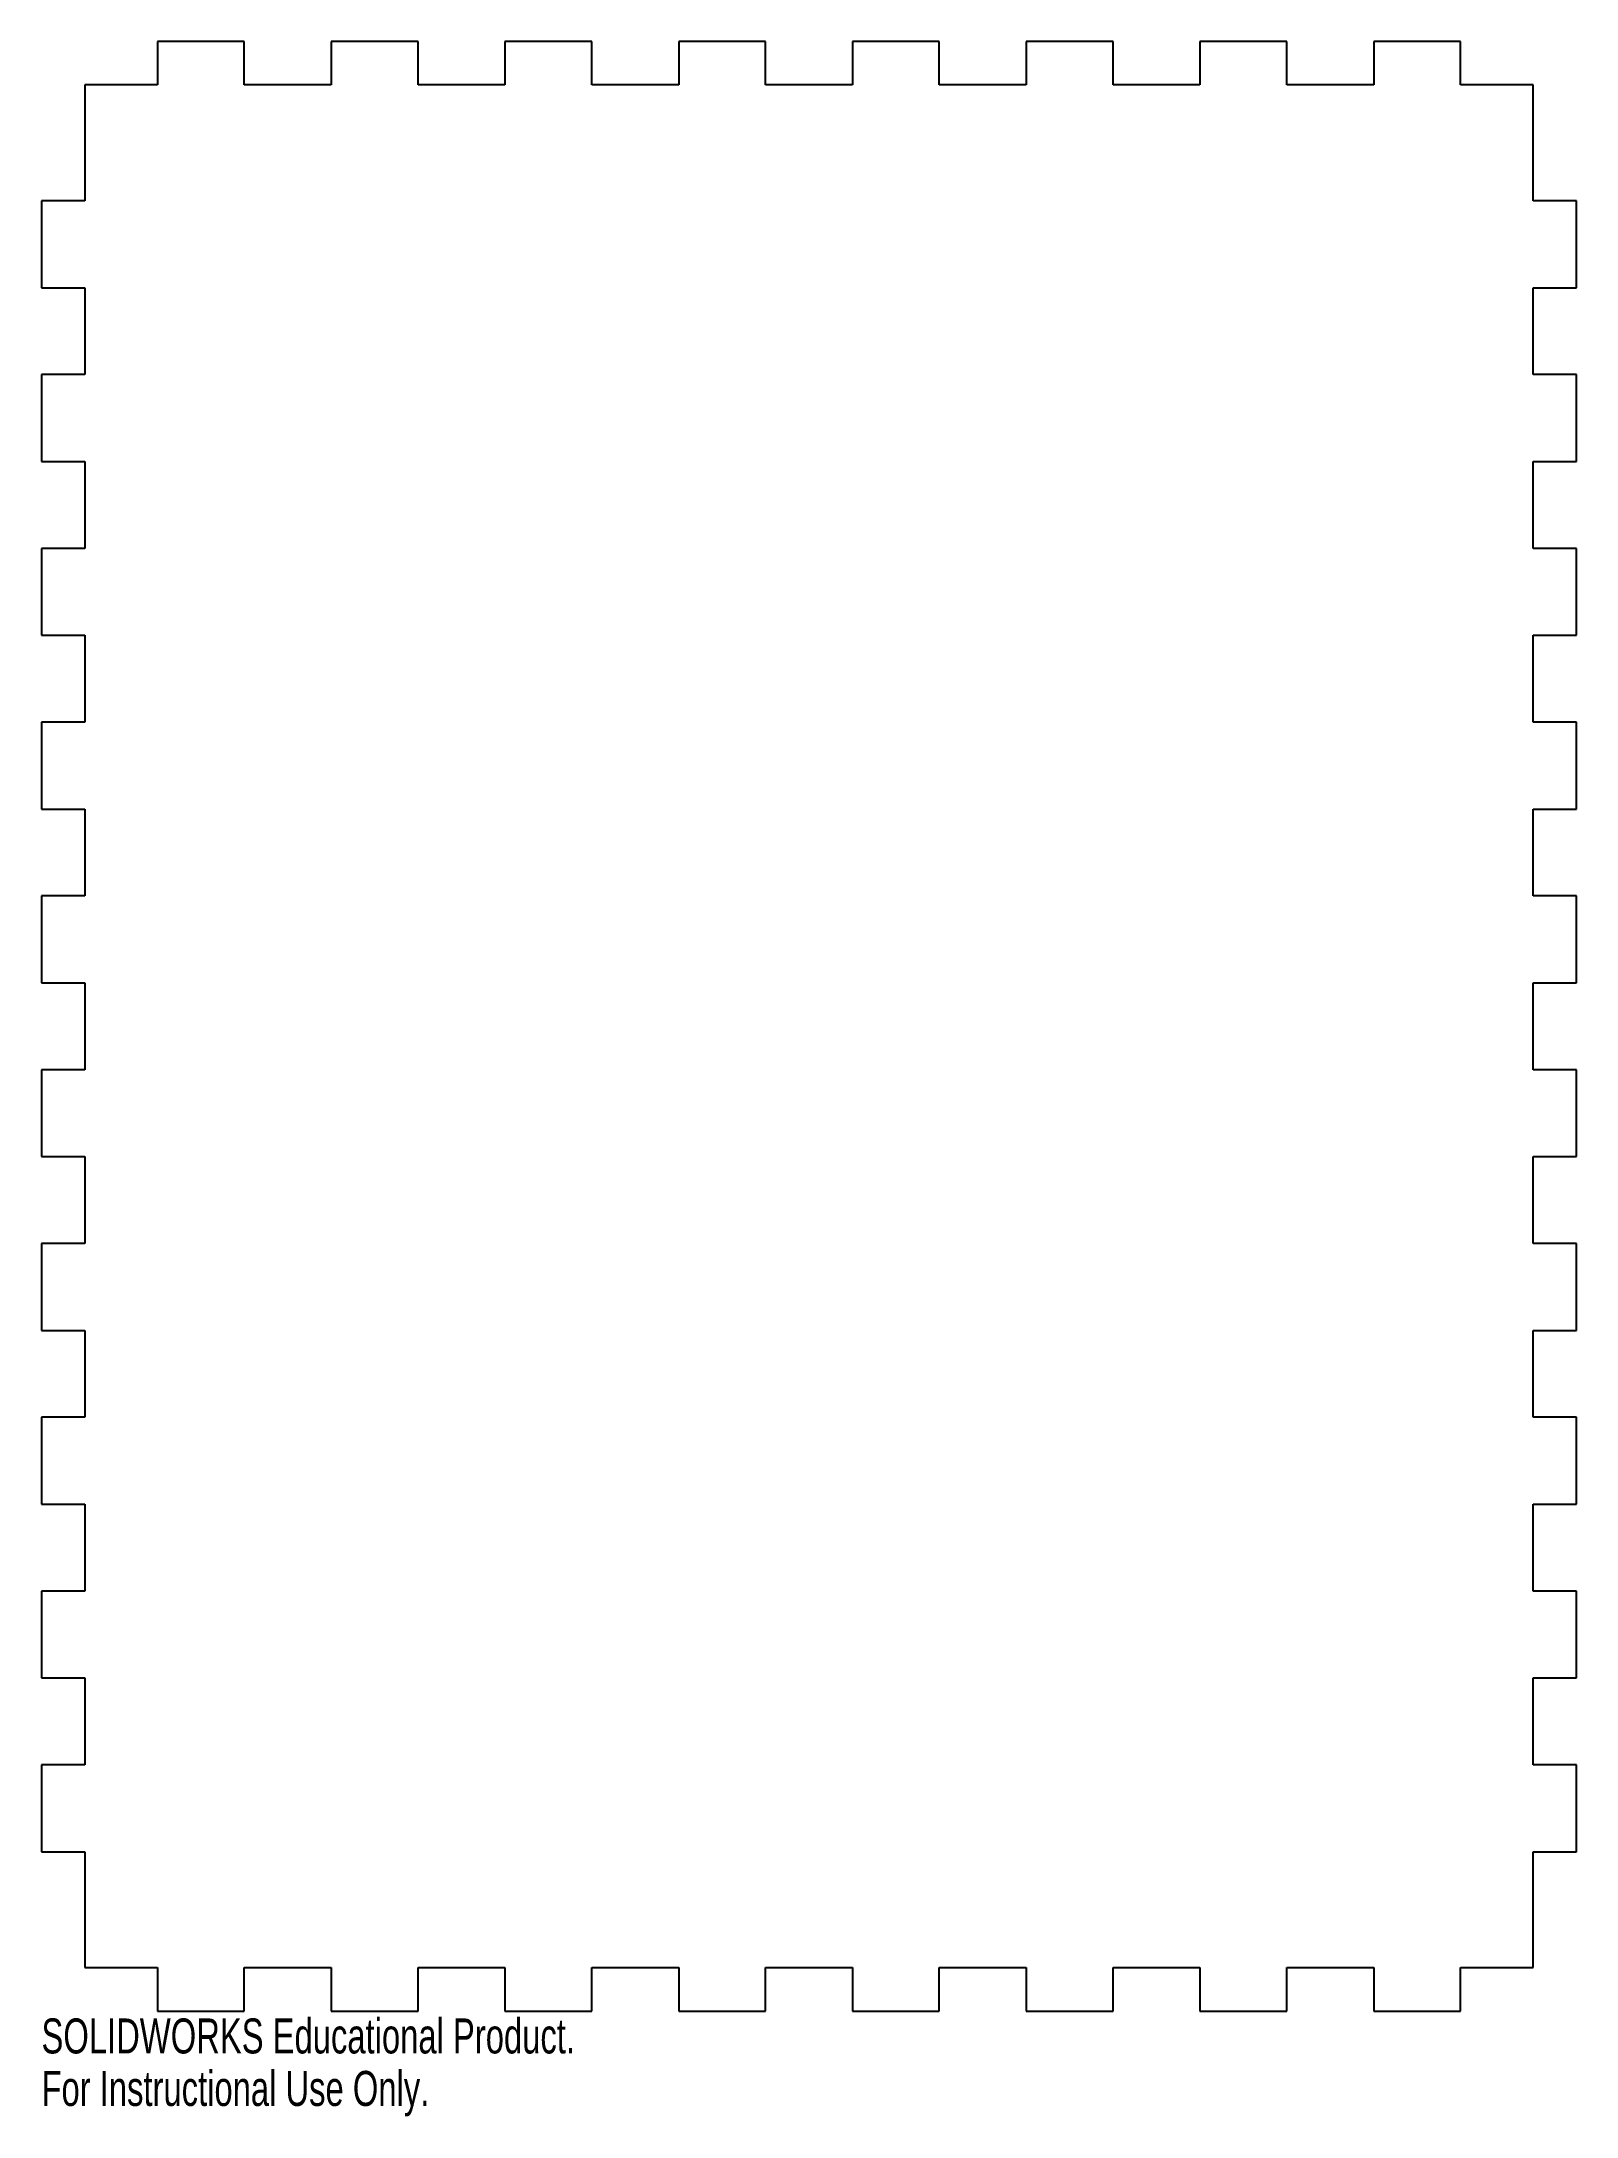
# Model space of a CAD drawing. Header units: millimetres. Extents: x 490 to 702, y -12 to 275.
import ezdxf

# ---------------------------------------------------------------- set-up
doc = ezdxf.new("R2010")
doc.units = ezdxf.units.MM
doc.styles.add('SLDTEXTSTYLE0', font='TXT', dxfattribs={"width": 0.7})

msp = doc.modelspace()

# ---------------------------------------------------------------- linework, layer by layer
at = {"color": 7, "linetype": 'Continuous', "lineweight": 25}
for p, q in [((518, 275), (506, 275)), ((506, 275), (506, 269)), ((518, 269), (518, 275)), ((542, 275), (530, 275)), ((530, 275), (530, 269)), ((542, 269), (542, 275)), ((566, 275), (554, 275)), ((554, 275), (554, 269)), ((566, 269), (566, 275)), ((590, 275), (578, 275)), ((578, 275), (578, 269)), ((590, 269), (590, 275)), ((614, 275), (602, 275)), ((602, 275), (602, 269)), ((614, 269), (614, 275)), ((638, 275), (626, 275)), ((626, 275), (626, 269)), ((638, 269), (638, 275)), ((662, 275), (650, 275)), ((650, 275), (650, 269)), ((662, 269), (662, 275)), ((686, 275), (674, 275)), ((674, 275), (674, 269)), ((686, 269), (686, 275)), ((506, 269), (496, 269)), ((496, 269), (496, 253)), ((530, 269), (518, 269)), ((554, 269), (542, 269)), ((578, 269), (566, 269)), ((602, 269), (590, 269)), ((626, 269), (614, 269)), ((650, 269), (638, 269)), ((674, 269), (662, 269)), ((696, 269), (686, 269)), ((696, 253), (696, 269)), ((496, 253), (490, 253)), ((490, 253), (490, 241)), ((702, 253), (696, 253)), ((702, 241), (702, 253)), ((490, 241), (496, 241)), ((496, 241), (496, 229)), ((696, 229), (696, 241)), ((696, 241), (702, 241)), ((496, 229), (490, 229)), ((490, 229), (490, 217)), ((702, 229), (696, 229)), ((702, 217), (702, 229)), ((490, 217), (496, 217)), ((496, 217), (496, 205)), ((696, 205), (696, 217)), ((696, 217), (702, 217)), ((496, 205), (490, 205)), ((490, 205), (490, 193)), ((702, 205), (696, 205)), ((702, 193), (702, 205)), ((490, 193), (496, 193)), ((496, 193), (496, 181)), ((696, 181), (696, 193)), ((696, 193), (702, 193)), ((496, 181), (490, 181)), ((490, 181), (490, 169)), ((702, 181), (696, 181)), ((702, 169), (702, 181)), ((490, 169), (496, 169)), ((496, 169), (496, 157)), ((696, 157), (696, 169)), ((696, 169), (702, 169)), ((496, 157), (490, 157)), ((490, 157), (490, 145)), ((702, 157), (696, 157)), ((702, 145), (702, 157)), ((490, 145), (496, 145)), ((496, 145), (496, 133)), ((696, 133), (696, 145)), ((696, 145), (702, 145)), ((496, 133), (490, 133)), ((490, 133), (490, 121)), ((702, 133), (696, 133)), ((702, 121), (702, 133)), ((490, 121), (496, 121)), ((496, 121), (496, 109)), ((696, 109), (696, 121)), ((696, 121), (702, 121)), ((496, 109), (490, 109)), ((490, 109), (490, 97)), ((702, 109), (696, 109)), ((702, 97), (702, 109)), ((490, 97), (496, 97)), ((496, 97), (496, 85)), ((696, 85), (696, 97)), ((696, 97), (702, 97)), ((496, 85), (490, 85)), ((490, 85), (490, 73)), ((702, 85), (696, 85)), ((702, 73), (702, 85)), ((490, 73), (496, 73)), ((496, 73), (496, 61)), ((696, 61), (696, 73)), ((696, 73), (702, 73)), ((496, 61), (490, 61)), ((490, 61), (490, 49)), ((702, 61), (696, 61)), ((702, 49), (702, 61)), ((490, 49), (496, 49)), ((496, 49), (496, 37)), ((696, 37), (696, 49)), ((696, 49), (702, 49)), ((496, 37), (490, 37)), ((490, 37), (490, 25)), ((702, 37), (696, 37)), ((702, 25), (702, 37)), ((490, 25), (496, 25)), ((496, 25), (496, 9)), ((696, 9), (696, 25)), ((696, 25), (702, 25)), ((496, 9), (506, 9)), ((506, 9), (506, 3)), ((518, 3), (518, 9)), ((518, 9), (530, 9)), ((530, 9), (530, 3)), ((542, 3), (542, 9)), ((542, 9), (554, 9)), ((554, 9), (554, 3)), ((566, 3), (566, 9)), ((566, 9), (578, 9)), ((578, 9), (578, 3)), ((590, 3), (590, 9)), ((590, 9), (602, 9)), ((602, 9), (602, 3)), ((614, 3), (614, 9)), ((614, 9), (626, 9)), ((626, 9), (626, 3)), ((638, 3), (638, 9)), ((638, 9), (650, 9)), ((650, 9), (650, 3)), ((662, 3), (662, 9)), ((662, 9), (674, 9)), ((674, 9), (674, 3)), ((686, 3), (686, 9)), ((686, 9), (696, 9)), ((506, 3), (518, 3)), ((530, 3), (542, 3)), ((554, 3), (566, 3)), ((578, 3), (590, 3)), ((602, 3), (614, 3)), ((626, 3), (638, 3)), ((650, 3), (662, 3)), ((674, 3), (686, 3))]:
    msp.add_line(p, q, dxfattribs=at)

# ---------------------------------------------------------------- texts
at = {"color": 7, "linetype": 'Continuous', "char_height": 4.8336, "attachment_point": 1, "style": 'SLDTEXTSTYLE0'}
for s, insert in [('SOLIDWORKS Educational Product.', (490, 1.98)), ('For Instructional Use Only.', (490, -5.27))]:
    msp.add_mtext(s, dxfattribs=dict(at, insert=insert))

doc.saveas('drawing.dxf')
